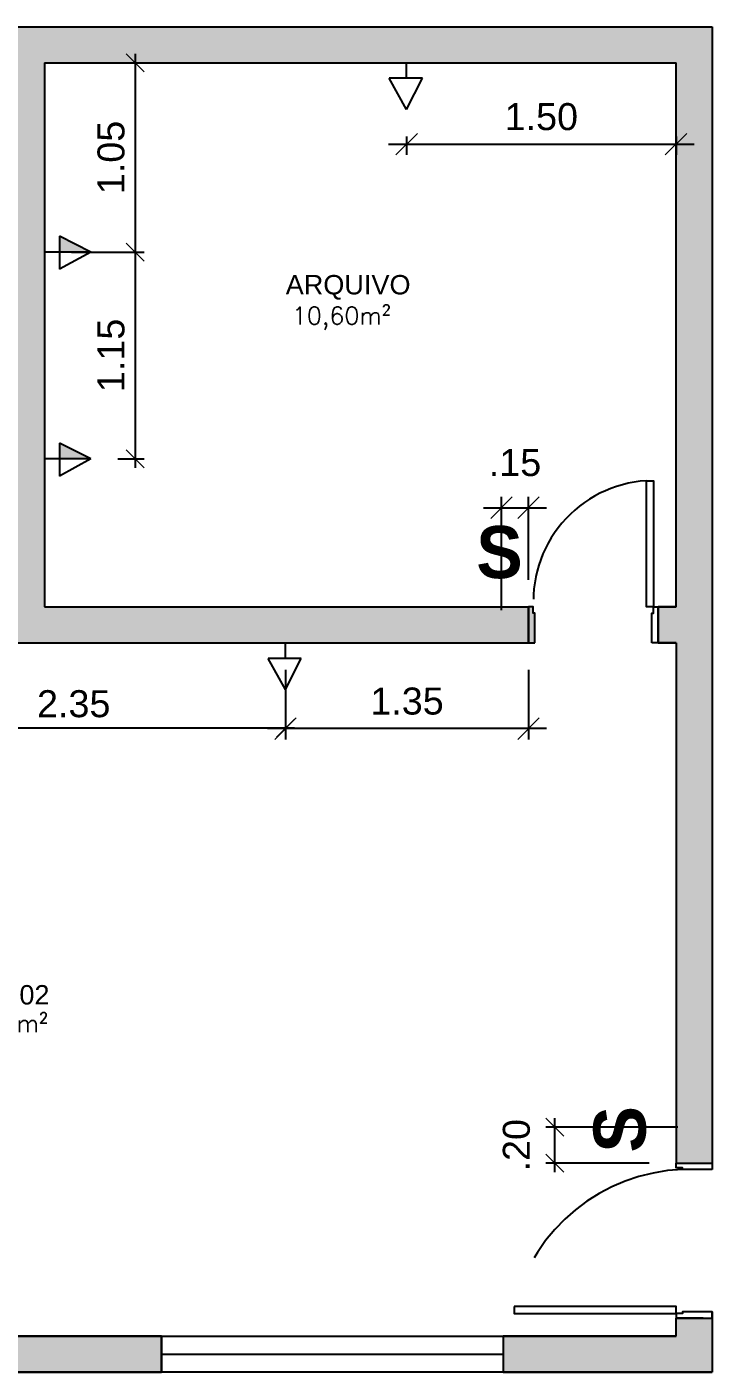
# Model space of a CAD drawing. Header units: metres. Extents: x 1186 to 11427, y -5173 to 11421.
# Drawn here: x 1266.66 to 1270.47, y 1458.08 to 1465.55 of the extents above; entities that cross this region are included whole.
import ezdxf

# ---------------------------------------------------------------- set-up
doc = ezdxf.new("R2010")
doc.units = ezdxf.units.M
doc.header["$LTSCALE"] = 8
doc.linetypes.add('HIDDEN2', pattern=[0.1875, 0.125, -0.0625])
doc.layers.get('0').update_dxf_attribs({"lineweight": 5})
for name, color, linetype in [('ARQ-ELEV6', 1, 'Continuous'), ('ARQ-PAR', 5, 'Continuous'), ('ARQ-POR', 7, 'Continuous'), ('ARQ-TEXTO-AMBIENTES-100', 2, 'Continuous'), ('VN_PONTOS ELÉTRICOS', 10, 'Continuous')]:
    doc.layers.add(name, color=color, linetype=linetype)
doc.layers.add('ARQ-TEXTO-EQUIPO-50', color=7, linetype='Continuous', lineweight=5)
doc.layers.add('KIRYA - COTAS', color=7, linetype='Continuous', lineweight=5)
doc.styles.add('EA_60_1-100', font='swissl.ttf', dxfattribs={"height": 0.15})
doc.styles.add('EA_60_1-75', font='swissl.ttf', dxfattribs={"height": 0.113})
doc.styles.add('EA_80_1-75', font='swissl.ttf', dxfattribs={"height": 0.15})
doc.styles.add('GA RO 1_50', font='romans.shx', dxfattribs={"height": 0.09})
doc.styles.add('REGUA80', font='cityb___.ttf', dxfattribs={"width": 1.4})
doc.styles.get("Standard").update_dxf_attribs({"font": 'arial.ttf'})
doc.dimstyles.new('1-100', dxfattribs={"dimtxt": 0.15, "dimasz": 0.12, "dimexe": 0.06, "dimexo": 0.15, "dimgap": 0.075, "dimtad": 1, "dimzin": 4, "dimdsep": 46, "dimtxsty": 'EA_60_1-100', "dimblk1": 'OBLIQUE', "dimblk2": 'OBLIQUE', "dimsah": 1, "dimcen": 0.09, "dimdle": 0.1, "dimclrd": 144, "dimclre": 144, "dimclrt": 256, "dimadec": 0, "dimazin": 0, "dimtfac": 1, "dimtofl": 0, "dimtmove": 2, "dimatfit": 3, "dimldrblk": 'OBLIQUE', "dimfxl": 1, "dimtolj": 1, "dimtzin": 0, "dimarcsym": 0})
doc.dimstyles.new('1-75', dxfattribs={"dimtxt": 0.113, "dimasz": 0.1, "dimexe": 0.05, "dimexo": 0.15, "dimgap": 0.057, "dimtad": 1, "dimzin": 4, "dimdsep": 46, "dimtxsty": 'EA_60_1-75', "dimblk1": 'OBLIQUE', "dimblk2": 'OBLIQUE', "dimsah": 1, "dimcen": 0.09, "dimdle": 0.05, "dimclrd": 144, "dimclre": 144, "dimclrt": 256, "dimadec": 0, "dimazin": 0, "dimtfac": 1, "dimtofl": 0, "dimtmove": 2, "dimatfit": 3, "dimldrblk": 'OBLIQUE', "dimfxl": 1, "dimtolj": 1, "dimtzin": 0, "dimarcsym": 0})

# ---------------------------------------------------------------- blocks, each defined once
blk = doc.blocks.new('_OBLIQUE')
at = {"color": 0, "linetype": 'ByBlock'}
blk.add_line((-0.5, -0.5), (0.5, 0.5), dxfattribs=at)
blk = doc.blocks.new('*D574')
at = {"layer": 'Defpoints', "color": 0, "transparency": 16777216}
for p in [(1266.7574, 1465.3516), (1266.7574, 1464.3015), (1267.2627, 1464.3015)]:
    blk.add_point(p, dxfattribs=at)
at = {"layer": 'KIRYA - COTAS', "color": 144, "lineweight": -2, "transparency": 16777216}
for p, q in [((1266.9074, 1465.3516), (1267.3127, 1465.3516)), ((1267.2627, 1465.4016), (1267.2627, 1464.2515)), ((1266.9074, 1464.3015), (1267.3127, 1464.3015))]:
    blk.add_line(p, q, dxfattribs=at)
at = {"layer": 'KIRYA - COTAS', "color": 144, "lineweight": -2, "transparency": 16777216, "xscale": 0.1, "yscale": 0.1, "zscale": 0.1}
for p, rotation in [((1267.2627, 1465.3516), 90), ((1267.2627, 1464.3015), 270)]:
    blk.add_blockref('_OBLIQUE', p, dxfattribs=dict(at, rotation=rotation))
at = {"layer": 'KIRYA - COTAS', "transparency": 16777216, "insert": (1267.1286, 1464.8265), "char_height": 0.15, "attachment_point": 5, "rotation": 90, "style": 'EA_80_1-75'}
blk.add_mtext('\\A1;1.05', dxfattribs=at)
blk = doc.blocks.new('*D575')
at = {"layer": 'Defpoints', "color": 0, "transparency": 16777216}
for p in [(1266.7574, 1464.3015), (1267.016, 1463.1528), (1267.2627, 1463.1528)]:
    blk.add_point(p, dxfattribs=at)
at = {"layer": 'KIRYA - COTAS', "color": 144, "lineweight": -2, "transparency": 16777216}
for p, q in [((1266.9074, 1464.3015), (1267.3127, 1464.3015)), ((1267.2627, 1464.3515), (1267.2627, 1463.1028)), ((1267.166, 1463.1528), (1267.3127, 1463.1528))]:
    blk.add_line(p, q, dxfattribs=at)
at = {"layer": 'KIRYA - COTAS', "color": 144, "lineweight": -2, "transparency": 16777216, "xscale": 0.1, "yscale": 0.1, "zscale": 0.1}
for p, rotation in [((1267.2627, 1464.3015), 90), ((1267.2627, 1463.1528), 270)]:
    blk.add_blockref('_OBLIQUE', p, dxfattribs=dict(at, rotation=rotation))
at = {"layer": 'KIRYA - COTAS', "transparency": 16777216, "insert": (1267.1286, 1463.7272), "char_height": 0.15, "attachment_point": 5, "rotation": 90, "style": 'EA_80_1-75'}
blk.add_mtext('\\A1;1.15', dxfattribs=at)
blk = doc.blocks.new('*D576')
at = {"layer": 'Defpoints', "color": 0, "transparency": 16777216}
for p in [(1268.7697, 1465.0929), (1270.2674, 1465.0929), (1270.2674, 1464.9003)]:
    blk.add_point(p, dxfattribs=at)
at = {"layer": 'KIRYA - COTAS', "color": 144, "lineweight": -2, "transparency": 16777216}
for p, q in [((1268.6697, 1464.9003), (1270.3674, 1464.9003)), ((1268.7697, 1464.9429), (1268.7697, 1464.8403)), ((1270.2674, 1464.9429), (1270.2674, 1464.8403))]:
    blk.add_line(p, q, dxfattribs=at)
at = {"layer": 'KIRYA - COTAS', "color": 144, "lineweight": -2, "transparency": 16777216, "xscale": 0.12, "yscale": 0.12, "zscale": 0.12, "rotation": 180}
blk.add_blockref('_OBLIQUE', (1268.7697, 1464.9003), dxfattribs=at)
at = {"layer": 'KIRYA - COTAS', "color": 144, "lineweight": -2, "transparency": 16777216, "xscale": 0.12, "yscale": 0.12, "zscale": 0.12}
blk.add_blockref('_OBLIQUE', (1270.2674, 1464.9003), dxfattribs=at)
at = {"layer": 'KIRYA - COTAS', "transparency": 16777216, "insert": (1269.5186, 1465.0524), "char_height": 0.15, "attachment_point": 5, "style": 'EA_60_1-100'}
blk.add_mtext('\\A1;1.50', dxfattribs=at)
blk = doc.blocks.new('*D577')
at = {"layer": 'Defpoints', "color": 0, "transparency": 16777216}
for p in [(1269.4474, 1462.8817), (1269.2973, 1462.3316), (1269.4474, 1462.3316)]:
    blk.add_point(p, dxfattribs=at)
at = {"layer": 'KIRYA - COTAS', "color": 144, "lineweight": -2, "transparency": 16777216}
for p, q in [((1269.1973, 1462.8817), (1269.5474, 1462.8817)), ((1269.2973, 1462.4816), (1269.2973, 1462.9417)), ((1269.4474, 1462.4816), (1269.4474, 1462.9417))]:
    blk.add_line(p, q, dxfattribs=at)
at = {"layer": 'KIRYA - COTAS', "color": 144, "lineweight": -2, "transparency": 16777216, "xscale": 0.12, "yscale": 0.12, "zscale": 0.12, "rotation": 180}
blk.add_blockref('_OBLIQUE', (1269.2973, 1462.8817), dxfattribs=at)
at = {"layer": 'KIRYA - COTAS', "color": 144, "lineweight": -2, "transparency": 16777216, "xscale": 0.12, "yscale": 0.12, "zscale": 0.12}
blk.add_blockref('_OBLIQUE', (1269.4474, 1462.8817), dxfattribs=at)
at = {"layer": 'KIRYA - COTAS', "transparency": 16777216, "insert": (1269.3723, 1463.1313), "char_height": 0.15, "attachment_point": 5, "style": 'EA_60_1-100'}
blk.add_mtext('\\A1;.15', dxfattribs=at)
blk = doc.blocks.new('*D578')
at = {"layer": 'Defpoints', "color": 0, "transparency": 16777216}
for p in [(1268.0971, 1462.1315), (1269.4474, 1462.1315), (1268.0971, 1461.6547)]:
    blk.add_point(p, dxfattribs=at)
at = {"layer": 'KIRYA - COTAS', "color": 144, "lineweight": -2, "transparency": 16777216}
for p, q in [((1268.0971, 1461.9815), (1268.0971, 1461.5947)), ((1269.4474, 1461.9815), (1269.4474, 1461.5947)), ((1269.5474, 1461.6547), (1267.9971, 1461.6547))]:
    blk.add_line(p, q, dxfattribs=at)
at = {"layer": 'KIRYA - COTAS', "color": 144, "lineweight": -2, "transparency": 16777216, "xscale": 0.12, "yscale": 0.12, "zscale": 0.12, "rotation": 180}
blk.add_blockref('_OBLIQUE', (1268.0971, 1461.6547), dxfattribs=at)
at = {"layer": 'KIRYA - COTAS', "color": 144, "lineweight": -2, "transparency": 16777216, "xscale": 0.12, "yscale": 0.12, "zscale": 0.12}
blk.add_blockref('_OBLIQUE', (1269.4474, 1461.6547), dxfattribs=at)
at = {"layer": 'KIRYA - COTAS', "transparency": 16777216, "insert": (1268.7723, 1461.8068), "char_height": 0.15, "attachment_point": 5, "style": 'EA_60_1-100'}
blk.add_mtext('\\A1;1.35', dxfattribs=at)
blk = doc.blocks.new('*D581')
at = {"layer": 'Defpoints', "color": 0, "transparency": 16777216}
for p in [(1265.7443, 1462.13), (1268.0971, 1462.13), (1265.7443, 1461.658)]:
    blk.add_point(p, dxfattribs=at)
at = {"layer": 'KIRYA - COTAS', "color": 144, "lineweight": -2, "transparency": 16777216}
for p, q in [((1265.7443, 1461.98), (1265.7443, 1461.608)), ((1268.0971, 1461.98), (1268.0971, 1461.608)), ((1268.1471, 1461.658), (1265.6943, 1461.658))]:
    blk.add_line(p, q, dxfattribs=at)
at = {"layer": 'KIRYA - COTAS', "color": 144, "lineweight": -2, "transparency": 16777216, "xscale": 0.1, "yscale": 0.1, "zscale": 0.1, "rotation": 180}
blk.add_blockref('_OBLIQUE', (1265.7443, 1461.658), dxfattribs=at)
at = {"layer": 'KIRYA - COTAS', "color": 144, "lineweight": -2, "transparency": 16777216, "xscale": 0.1, "yscale": 0.1, "zscale": 0.1}
blk.add_blockref('_OBLIQUE', (1268.0971, 1461.658), dxfattribs=at)
at = {"layer": 'KIRYA - COTAS', "transparency": 16777216, "insert": (1266.9207, 1461.7921), "char_height": 0.15, "attachment_point": 5, "style": 'EA_80_1-75'}
blk.add_mtext('\\A1;2.35', dxfattribs=at)
blk = doc.blocks.new('*D582')
at = {"layer": 'Defpoints', "color": 0, "transparency": 16777216}
for p in [(1269.5932, 1459.4408), (1270.2673, 1459.4408), (1270.2673, 1459.2415)]:
    blk.add_point(p, dxfattribs=at)
at = {"layer": 'KIRYA - COTAS', "color": 144, "lineweight": -2, "transparency": 16777216}
for p, q in [((1269.5932, 1459.1915), (1269.5932, 1459.4908)), ((1270.1173, 1459.4408), (1269.5432, 1459.4408)), ((1270.1173, 1459.2415), (1269.5432, 1459.2415))]:
    blk.add_line(p, q, dxfattribs=at)
at = {"layer": 'KIRYA - COTAS', "color": 144, "lineweight": -2, "transparency": 16777216, "xscale": 0.1, "yscale": 0.1, "zscale": 0.1}
for p, rotation in [((1269.5932, 1459.4408), 90), ((1269.5932, 1459.2415), 270)]:
    blk.add_blockref('_OBLIQUE', p, dxfattribs=dict(at, rotation=rotation))
at = {"layer": 'KIRYA - COTAS', "transparency": 16777216, "insert": (1269.3806, 1459.3412), "char_height": 0.15, "attachment_point": 5, "rotation": 90, "style": 'EA_80_1-75'}
blk.add_mtext('\\A1;.20', dxfattribs=at)

msp = doc.modelspace()

# ---------------------------------------------------------------- hatches: boundary and pattern name
at = {"true_color": 0x939598}
h = msp.add_hatch(color=252, dxfattribs=at)
h.dxf.hatch_style = 1
h.paths.add_polyline_path([(1259.9374, 1463.625), (1259.7374, 1463.625), (1259.7374, 1462.5316), (1259.9374, 1462.5316)])
h.paths.add_polyline_path([(1259.9374, 1465.3515), (1259.9374, 1465.5516), (1259.7374, 1465.5516), (1259.7374, 1463.625), (1259.9374, 1463.625)])
h.paths.add_polyline_path([(1267.8844, 1463.563), (1269.2032, 1463.563), (1269.2032, 1463.9962), (1267.8844, 1463.9962)], flags=9)
h.paths.add_polyline_path([(1267.7461, 1463.8827), (1269.2668, 1463.8827), (1269.2668, 1464.3501), (1267.7461, 1464.3501)], flags=9)
h.paths.add_polyline_path([(1266.2529, 1459.7876), (1267.6003, 1459.7876), (1267.6003, 1460.2208), (1266.2529, 1460.2208)], flags=9)
h.paths.add_polyline_path([(1266.2266, 1460.1073), (1267.5442, 1460.1073), (1267.5442, 1460.5747), (1266.2266, 1460.5747)], flags=9)
h.paths.add_polyline_path([(1260.8782, 1459.6717), (1262.1969, 1459.6717), (1262.1969, 1460.105), (1260.8782, 1460.105)], flags=9)
h.paths.add_polyline_path([(1260.8051, 1459.9915), (1262.1227, 1459.9915), (1262.1227, 1460.4589), (1260.8051, 1460.4589)], flags=9)
h.paths.add_polyline_path([(1264.3322, 1463.836), (1265.4887, 1463.836), (1265.4887, 1464.2693), (1264.3322, 1464.2693)], flags=9)
h.paths.add_polyline_path([(1264.4343, 1464.1558), (1265.4118, 1464.1558), (1265.4118, 1464.6232), (1264.4343, 1464.6232)], flags=9)
h = msp.add_hatch(color=252, dxfattribs=at)
h.dxf.hatch_style = 1
h.paths.add_polyline_path([(1270.4674, 1465.5516), (1259.9374, 1465.5516), (1259.9374, 1465.3515), (1260.7374, 1465.3515), (1261.4374, 1465.3515), (1262.3228, 1465.3515), (1262.3228, 1465.3515), (1262.3472, 1465.3515), (1262.9374, 1465.3515), (1262.9374, 1464.0516), (1261.4374, 1464.0516), (1260.6974, 1464.0515), (1260.6974, 1463.9015), (1261.4374, 1463.9015), (1261.4374, 1463.8516), (1262.9374, 1463.8516), (1262.9374, 1463.2316), (1264.2974, 1463.2316), (1264.2974, 1463.1916), (1264.4474, 1463.1915), (1264.4474, 1463.3816), (1263.1374, 1463.3816), (1263.1374, 1464.6656), (1263.1374, 1465.3515), (1266.5574, 1465.3515), (1266.5574, 1462.3315), (1264.4474, 1462.3315), (1264.4474, 1462.4316), (1264.2974, 1462.4316), (1264.2974, 1462.3315), (1263.9574, 1462.3315), (1263.9574, 1462.1315), (1263.9574, 1462.1315), (1263.9574, 1462.3315), (1263.9224, 1462.3315), (1263.9224, 1462.1675), (1263.9324, 1462.1675), (1263.9324, 1462.1315), (1263.9424, 1462.1315), (1263.9574, 1462.1315), (1263.9574, 1462.3315), (1263.9574, 1462.3315), (1263.9574, 1462.1315), (1269.4474, 1462.1315), (1269.4474, 1462.3315), (1269.4474, 1462.3315), (1269.4474, 1462.1315), (1269.4824, 1462.1315), (1269.4824, 1462.2956), (1269.4724, 1462.2956), (1269.4724, 1462.3316), (1269.4624, 1462.3315), (1269.4474, 1462.3315), (1269.4474, 1462.1315), (1269.4474, 1462.1315), (1269.4474, 1462.3315), (1266.7574, 1462.3315), (1266.7574, 1465.3515), (1270.2674, 1465.3515), (1270.2674, 1462.3315), (1270.1674, 1462.3315), (1270.1674, 1462.1315), (1270.2674, 1462.1315), (1270.2674, 1459.2415), (1270.4674, 1459.2415), (1270.4674, 1459.2415), (1270.2673, 1459.2415), (1270.2673, 1459.2415), (1270.3033, 1459.2415), (1270.3033, 1459.2415), (1270.4674, 1459.2415), (1270.4674, 1459.2415), (1270.2674, 1459.2415), (1270.2673, 1459.2415), (1270.4674, 1459.2415), (1270.4674, 1461.0816)])
h = msp.add_hatch(color=252, dxfattribs=at)
h.dxf.hatch_style = 1
h.paths.add_polyline_path([(1267.4074, 1458.2815), (1265.9074, 1458.2815), (1265.9074, 1458.0816), (1267.4074, 1458.0816)])
h.paths.add_polyline_path([(1270.4674, 1458.3816), (1270.2674, 1458.3816), (1270.2674, 1458.2815), (1269.3074, 1458.2815), (1269.3074, 1458.0816), (1270.4674, 1458.0816)])
h.paths.add_polyline_path([(1264.0074, 1458.2815), (1263.1374, 1458.2815), (1263.1374, 1462.1315), (1263.2374, 1462.1315), (1263.2374, 1462.3315), (1263.1374, 1462.3315), (1262.9374, 1462.3315), (1261.0174, 1462.3315), (1261.0174, 1462.1315), (1262.9374, 1462.1315), (1262.9374, 1458.2815), (1262.8374, 1458.2815), (1262.3674, 1458.2815), (1262.3674, 1458.0816), (1264.0074, 1458.0816)])
h.paths.add_polyline_path([(1261.3674, 1458.2815), (1260.9374, 1458.2815), (1260.9374, 1458.0814), (1261.3674, 1458.0816)])
h.paths.add_polyline_path([(1260.0374, 1458.2815), (1259.9374, 1458.2815), (1259.9374, 1462.1315), (1260.2674, 1462.1315), (1260.2674, 1462.3315), (1259.9374, 1462.3315), (1259.9374, 1462.5316), (1259.7374, 1462.5316), (1259.7374, 1458.0816), (1260.0374, 1458.0816)])
at = {"layer": 'VN_PONTOS ELÉTRICOS', "linetype": 'Continuous'}
for points in [[(1266.8424, 1464.3015), (1267.016, 1464.3015), (1266.8424, 1464.3893)], [(1266.8424, 1463.1528), (1267.016, 1463.1528), (1266.8424, 1463.2406)]]:
    msp.add_hatch(color=30, dxfattribs=at).paths.add_polyline_path(points)

# ---------------------------------------------------------------- linework, layer by layer
msp.add_line((1270.2674, 1458.3816), (1270.4174, 1458.3816))
at = {"layer": 'ARQ-ELEV6'}
for p, q in [((1267.4074, 1458.2815), (1267.4074, 1458.0816)), ((1267.4074, 1458.1816), (1269.3074, 1458.1816))]:
    msp.add_line(p, q, dxfattribs=at)
msp.add_lwpolyline([(1267.4074, 1458.2815), (1269.3074, 1458.2815), (1269.3074, 1458.0816), (1267.4074, 1458.0816)], close=True, dxfattribs=at)
at = {"layer": 'ARQ-PAR'}
for p, q in [((1259.7374, 1465.5516), (1270.4674, 1465.5516)), ((1270.4674, 1465.5516), (1270.4674, 1459.2066)), ((1266.7574, 1465.3515), (1270.2674, 1465.3515)), ((1266.7574, 1465.3515), (1266.7574, 1462.3315)), ((1270.2674, 1462.3315), (1270.2674, 1465.3515)), ((1266.7574, 1462.3315), (1269.4474, 1462.3315)), ((1269.4474, 1462.1315), (1269.4474, 1462.3315)), ((1269.4474, 1462.1315), (1269.4474, 1462.3315)), ((1269.4474, 1462.3315), (1269.4474, 1462.1315)), ((1270.1674, 1462.3315), (1270.2674, 1462.3315)), ((1270.2674, 1462.3315), (1270.1674, 1462.3315)), ((1270.1674, 1462.3315), (1270.1674, 1462.1315)), ((1270.1674, 1462.3315), (1270.2674, 1462.3315)), ((1270.2674, 1462.3315), (1270.1674, 1462.3315)), ((1270.1674, 1462.3315), (1270.1674, 1462.1315)), ((1270.1674, 1462.1315), (1270.1674, 1462.3315)), ((1263.9574, 1462.1315), (1269.4474, 1462.1315)), ((1270.1674, 1462.1315), (1270.2674, 1462.1315)), ((1270.2674, 1462.1315), (1270.1674, 1462.1315)), ((1270.2674, 1462.1315), (1270.2674, 1459.2415)), ((1270.4674, 1461.0816), (1270.4674, 1459.2415)), ((1270.2674, 1459.2415), (1270.4674, 1459.2415)), ((1270.4674, 1458.4166), (1270.4674, 1458.0816)), ((1270.2674, 1458.2815), (1270.2674, 1458.3816)), ((1270.2674, 1458.3816), (1270.4674, 1458.3816)), ((1270.4174, 1458.3816), (1270.2674, 1458.3816)), ((1270.4174, 1458.3816), (1270.2674, 1458.3816)), ((1270.4674, 1458.3816), (1270.4674, 1458.0816)), ((1265.9074, 1458.2815), (1267.4074, 1458.2815)), ((1267.4074, 1458.2815), (1265.9074, 1458.2815)), ((1269.3074, 1458.2815), (1270.2674, 1458.2815)), ((1270.2674, 1458.2815), (1269.3074, 1458.2815)), ((1269.3074, 1458.2815), (1269.3074, 1458.0816)), ((1270.4674, 1458.0816), (1260.9024, 1458.0816)), ((1265.9074, 1458.0816), (1267.4074, 1458.0816)), ((1269.3074, 1458.0816), (1270.4674, 1458.0816))]:
    msp.add_line(p, q, dxfattribs=at)
at = {"layer": 'ARQ-POR'}
for points in [[(1270.1024, 1463.0314), (1270.1424, 1463.0314), (1270.1424, 1462.3315), (1270.1024, 1462.3315)], [(1269.3675, 1458.4465), (1269.3675, 1458.4065), (1270.2674, 1458.4065), (1270.2674, 1458.4465)]]:
    msp.add_lwpolyline(points, close=True, dxfattribs=at)
for points in [[(1269.4824, 1462.1315), (1269.4824, 1462.1315), (1269.4824, 1462.2956), (1269.4724, 1462.2956), (1269.4724, 1462.3316), (1269.4624, 1462.3315), (1269.4474, 1462.3315), (1269.4474, 1462.1315), (1269.4824, 1462.1315)], [(1270.1324, 1462.1315), (1270.1324, 1462.1315), (1270.1324, 1462.2957), (1270.1424, 1462.2957), (1270.1424, 1462.3314), (1270.1524, 1462.3315), (1270.1674, 1462.3315), (1270.1674, 1462.1315), (1270.1324, 1462.1315)], [(1270.4674, 1459.2066), (1270.4674, 1459.2066), (1270.3033, 1459.2065), (1270.3033, 1459.2165), (1270.2673, 1459.2165), (1270.2673, 1459.2265), (1270.2673, 1459.2415), (1270.4674, 1459.2415), (1270.4674, 1459.2066)], [(1270.4674, 1458.4166), (1270.4674, 1458.4166), (1270.3032, 1458.4166), (1270.3032, 1458.4066), (1270.2675, 1458.4065), (1270.2674, 1458.3966), (1270.2674, 1458.3816), (1270.4674, 1458.3816), (1270.4674, 1458.4166)]]:
    msp.add_lwpolyline(points, dxfattribs=at)
at = {"layer": 'ARQ-POR', "color": 252, "linetype": 'HIDDEN2'}
for centre, radius, start, end in [((1270.1439, 1462.3628), 0.6699, 93.55419, 185.7536), ((1270.3403, 1458.2049), 1.0023, 92.1144, 166.05238)]:
    msp.add_arc(centre, radius, start, end, dxfattribs=at)
at = {"layer": 'VN_PONTOS ELÉTRICOS', "color": 30, "linetype": 'Continuous'}
for p, q in [((1268.7697, 1465.2665), (1268.7697, 1465.3515)), ((1268.7697, 1465.0929), (1268.6738, 1465.2665)), ((1268.8575, 1465.2665), (1268.6738, 1465.2665)), ((1268.7697, 1465.0929), (1268.8575, 1465.2665)), ((1266.8424, 1464.3893), (1266.8424, 1464.2055)), ((1267.016, 1464.3015), (1266.8424, 1464.3893)), ((1266.8424, 1464.3015), (1266.7574, 1464.3015)), ((1267.016, 1464.3015), (1266.8424, 1464.3015)), ((1267.016, 1464.3015), (1266.8424, 1464.2055)), ((1266.8424, 1463.2406), (1266.8424, 1463.0568)), ((1267.016, 1463.1528), (1266.8424, 1463.2406)), ((1266.8424, 1463.1528), (1266.7574, 1463.1528)), ((1267.016, 1463.1528), (1266.8424, 1463.1528)), ((1267.016, 1463.1528), (1266.8424, 1463.0568)), ((1269.2973, 1462.3122), (1269.2973, 1462.4958)), ((1268.0971, 1462.045), (1268.0971, 1462.13)), ((1268.0971, 1461.8713), (1268.0012, 1462.045)), ((1268.1849, 1462.045), (1268.0012, 1462.045)), ((1268.0971, 1461.8713), (1268.1849, 1462.045)), ((1270.2765, 1459.4408), (1270.0929, 1459.4408))]:
    msp.add_line(p, q, dxfattribs=at)

# ---------------------------------------------------------------- texts
at = {"layer": 'ARQ-TEXTO-AMBIENTES-100', "color": 2, "char_height": 0.10765, "attachment_point": 3}
for s, insert, width in [('ARQUIVO', (1268.7919, 1464.1738), 6.551214), ('SALA 02', (1266.7861, 1460.2305), 1.100257)]:
    msp.add_mtext(s, dxfattribs=dict(at, insert=insert, width=width))
at = {"layer": 'ARQ-TEXTO-EQUIPO-50', "style": 'GA RO 1_50'}
for s, p in [('10,60m²', (1268.1329, 1463.8994)), ('27,45m²', (1266.2285, 1459.9687))]:
    msp.add_text(s, height=0.09715, dxfattribs=at).set_placement(p)
at = {"layer": 'VN_PONTOS ELÉTRICOS', "color": 30, "linetype": 'Continuous', "style": 'REGUA80'}
msp.add_text('S', height=0.2895, dxfattribs=at).set_placement((1269.1571, 1462.4905))
msp.add_text('S', height=0.2895, rotation=90, dxfattribs=at).set_placement((1270.0982, 1459.3005))

# ---------------------------------------------------------------- dimensions: what is measured, and where the dimension line sits
at = {"layer": 'KIRYA - COTAS'}
for base, p1, p2, picture, middle in [((1267.2627, 1464.3015), (1266.7574, 1465.3515), (1266.7574, 1464.3015), '*D574', (1267.1286, 1464.8265)), ((1267.2627, 1463.1528), (1266.7574, 1464.3015), (1267.016, 1463.1528), '*D575', (1267.1286, 1463.7272)), ((1269.5932, 1459.4408), (1270.2673, 1459.2415), (1270.2673, 1459.4408), '*D582', (1269.3806, 1459.3412))]:
    dim = msp.add_linear_dim(base=base, p1=p1, p2=p2, angle=90, dimstyle='1-75', override={"dimtxsty": 'EA_80_1-75'}, dxfattribs=at)
    dim.commit()
    dim.dimension.update_dxf_attribs({"geometry": picture, "text_midpoint": middle})
for base, p1, p2, dimstyle, override, picture, middle in [((1270.2674, 1464.9003), (1268.7697, 1465.0929), (1270.2674, 1465.0929), '1-100', {"dimfxl": 1.25}, '*D576', (1269.5186, 1465.0524)), ((1269.4474, 1462.8817), (1269.2973, 1462.3315), (1269.4474, 1462.3315), '1-100', {"dimfxl": 1.25}, '*D577', (1269.3723, 1463.1313)), ((1265.7443, 1461.658), (1268.0971, 1462.13), (1265.7443, 1462.13), '1-75', {"dimtxsty": 'EA_80_1-75'}, '*D581', (1266.9207, 1461.7921)), ((1268.0971, 1461.6547), (1269.4474, 1462.1315), (1268.0971, 1462.1315), '1-100', {"dimfxl": 1.25}, '*D578', (1268.7723, 1461.8068))]:
    dim = msp.add_linear_dim(base=base, p1=p1, p2=p2, dimstyle=dimstyle, override=override, dxfattribs=at)
    dim.commit()
    dim.dimension.update_dxf_attribs({"geometry": picture, "text_midpoint": middle})

doc.saveas('drawing.dxf')
